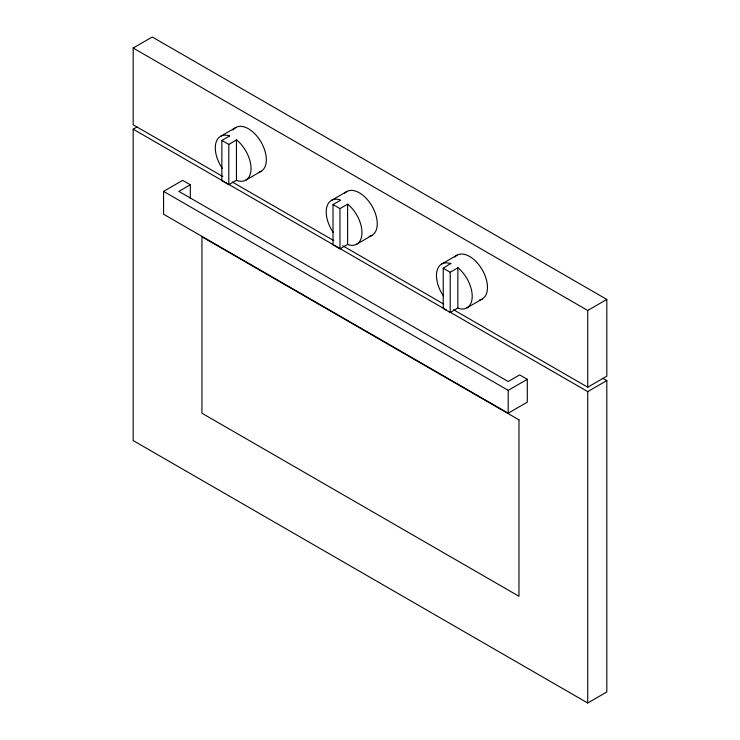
<?xml version="1.0" encoding="UTF-8"?>
<svg xmlns="http://www.w3.org/2000/svg" width="740" height="740" viewBox="0 0 740 740"><rect width="100%" height="100%" fill="white"/><g stroke="black" fill="none" stroke-linecap="round" stroke-linejoin="round"><path stroke-width="1.11" d="M222.805 176.518L133.181 124.773L133.181 48.026L152.274 37L606.818 299.432L606.818 376.179L587.726 387.205L453.565 309.746M602.998 378.381L606.818 380.591L606.818 691.974L587.726 703L133.181 440.568L133.181 129.185L137.002 126.984M220.529 136.345L235.81 127.521M228.817 184.686L228.817 144.402L236.458 139.99L237.799 140.97A25.28 14.597 60 0 1 251.045 168.554A25.28 14.597 60 0 1 237.799 180.847L236.458 180.273L228.817 184.686L221.861 180.615L221.861 140.443L229.502 136.04L229.502 135.476M190.319 184.76L178.858 191.383L508.195 381.516L519.656 374.903L527.296 379.315L527.296 402.162L508.195 413.188L163.577 214.23L163.577 191.383L182.678 180.357L190.319 184.76L190.319 198.468M245.81 180.135L261.091 171.31M331.455 200.383L346.736 191.567M339.975 248.834L339.975 208.606L347.606 204.203L348.725 205.008A25.28 14.597 60 0 1 361.971 232.601A25.28 14.597 60 0 1 348.725 244.885L347.606 244.422L339.975 248.834L333.019 244.82L333.019 204.582L340.659 200.179L339.466 199.671A25.28 14.597 60 0 0 326.562 208.125A25.28 14.597 60 0 0 333.213 232.369M356.736 244.172L372.017 235.348M441.688 264.032L456.969 255.207M450.207 312.474L450.207 272.255L457.847 267.843L458.957 268.657A25.28 14.597 60 0 1 472.213 296.24A25.28 14.597 60 0 1 458.957 308.534L457.847 308.062L450.207 312.474L443.251 308.469L443.251 268.232L450.891 263.292M466.977 307.812L482.249 298.997M133.181 48.026L587.726 310.458L606.818 299.432M163.577 191.383L508.195 390.341L527.296 379.315M448.56 311.272L587.726 391.617L606.818 380.591M229.502 136.04L228.549 135.624A25.28 14.597 60 0 0 215.636 144.087A25.28 14.597 60 0 0 222.287 168.332M221.861 140.443L228.817 144.402M333.019 204.582L339.975 208.606M450.891 263.819L449.707 263.311A25.28 14.597 60 0 0 436.804 271.774A25.28 14.597 60 0 0 443.454 296.019M443.251 268.232L450.207 272.255M232.295 182.003L333.777 240.593M342.777 245.791L443.75 304.085M133.181 129.185L446.553 310.115M587.726 310.458L587.726 387.205M587.726 391.617L587.726 703M508.195 390.341L508.195 413.188M457.847 267.307L457.847 308.589M347.606 204.203L347.606 244.422M236.458 139.49L236.458 180.773M344.507 193.408A25.28 14.597 60 0 1 372.017 206.164A25.28 14.597 60 0 1 369.306 236.356M232.971 130.157A25.28 14.597 60 0 1 260.239 140.702A25.28 14.597 60 0 1 259.333 172.078M454.749 257.058A25.28 14.597 60 0 1 482.249 269.804A25.28 14.597 60 0 1 479.538 299.996M518.971 419.839L201.937 236.8L201.937 413.225L518.971 596.264L518.971 419.839"/></g></svg>
